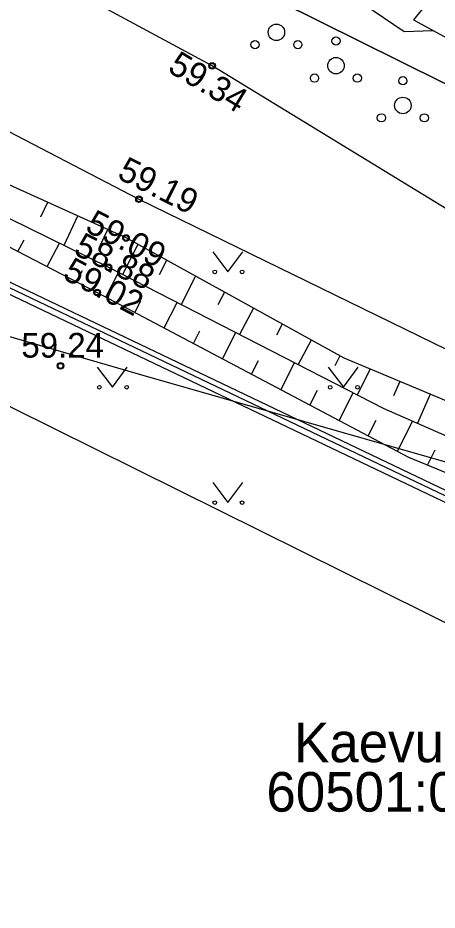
# Model space of a CAD drawing. Extents: x 634492 to 636012, y 6467244 to 6469078.
# Drawn here: x 635025.27 to 635037.99, y 6468109.92 to 6468136.99 of the extents above; entities that cross this region are included whole.
import ezdxf

# ---------------------------------------------------------------- set-up
doc = ezdxf.new("R2010")
doc.units = 0
for name, color, linetype in [('HALJASTUS', 7, 'Continuous'), ('HOONE', 7, 'Continuous'), ('KORGUS-EH2000', 7, 'Continuous'), ('KPKAABEL', 7, 'Continuous'), ('KTRASS', 7, 'Continuous'), ('MOOTMPUNKT', 7, 'Continuous'), ('MOOTPIIR', 7, 'Continuous'), ('MPKAABEL', 7, 'Continuous'), ('PIIR', 7, 'Continuous'), ('PUU', 7, 'Continuous'), ('RELJEEF', 7, 'Continuous'), ('TEE', 7, 'Continuous'), ('VEEKOGU', 7, 'Continuous')]:
    doc.layers.add(name, color=color, linetype=linetype)

msp = doc.modelspace()

# ---------------------------------------------------------------- linework, layer by layer
at = {"layer": 'HALJASTUS'}
for p, q in [((635031.185, 6468129.891), (635031.648, 6468129.284)), ((635031.648, 6468129.284), (635032.094, 6468129.891)), ((635027.685, 6468126.391), (635028.148, 6468125.784)), ((635028.148, 6468125.784), (635028.594, 6468126.391)), ((635034.685, 6468126.391), (635035.148, 6468125.784)), ((635035.148, 6468125.784), (635035.594, 6468126.391)), ((635031.185, 6468122.891), (635031.648, 6468122.284)), ((635031.648, 6468122.284), (635032.094, 6468122.891))]:
    msp.add_line(p, q, dxfattribs=at)
for centre in [(635031.247, 6468129.284), (635032.076, 6468129.284), (635027.747, 6468125.784), (635028.576, 6468125.784), (635034.747, 6468125.784), (635035.576, 6468125.784), (635031.247, 6468122.284), (635032.076, 6468122.284)]:
    msp.add_circle(centre, 0.055, dxfattribs=at)
at = {"layer": 'HOONE'}
for points in [[(635052.414, 6468142.769), (635047.127, 6468147.531), (635042.914, 6468142.779), (635042.941, 6468142.728), (635040.078, 6468139.932), (635039.854, 6468140.127), (635039.779, 6468140.004), (635037.272, 6468136.926), (635044.038, 6468133.253), (635052.414, 6468142.769)], [(635037.699, 6468137.45), (635036.477, 6468138.378), (635035.773, 6468137.403), (635036.993, 6468136.575), (635037.866, 6468136.604)]]:
    msp.add_lwpolyline(points, dxfattribs=at)
at = {"layer": 'KORGUS-EH2000'}
for centre in [(635031.168, 6468135.534), (635028.949, 6468131.486), (635028.555, 6468130.312), (635028.022, 6468129.422), (635027.681, 6468128.658), (635026.569, 6468126.433)]:
    msp.add_circle(centre, 0.1, dxfattribs=at)
at = {"layer": 'KPKAABEL'}
for points in [[(635084.992, 6468098.574), (635084.685, 6468098.726), (635084.451, 6468099.08), (635084.787, 6468100.477), (635084.761, 6468101.318), (635084.446, 6468102.171), (635083.227, 6468102.994), (635078.048, 6468105.004), (635069.023, 6468108.832), (635064.165, 6468110.758), (635062.777, 6468111.393), (635058.239, 6468113.249), (635039.958, 6468121.47), (635020.212, 6468130.892), (635010.849, 6468135.749), (635006.854, 6468137.9), (635000.122, 6468141.071), (634998.629, 6468141.307), (634996.805, 6468142.537), (634997.06, 6468144.342), (634997.54, 6468147.57), (634999.71, 6468153.36), (635001.138, 6468156.16)], [(635085.071, 6468098.732), (635084.806, 6468098.863), (635084.64, 6468099.114), (635084.964, 6468100.459), (635084.936, 6468101.352), (635084.592, 6468102.285), (635083.309, 6468103.151), (635078.114, 6468105.167), (635069.09, 6468108.995), (635064.234, 6468110.92), (635062.847, 6468111.555), (635058.309, 6468113.411), (635040.032, 6468121.63), (635020.291, 6468131.05), (635010.931, 6468135.905), (635006.933, 6468138.058), (635000.211, 6468141.224), (634997.791, 6468141.679), (634997.204, 6468141.475), (634996.665, 6468140.041), (634995.813, 6468135.827), (634994.79, 6468130.479), (634993.736, 6468125.217)]]:
    msp.add_lwpolyline(points, dxfattribs=at)
at = {"layer": 'KTRASS'}
msp.add_lwpolyline([(635063.681, 6468125.514), (635063.51, 6468125.134), (635061.02, 6468120.125), (635059.203, 6468117.175), (635058.133, 6468115.215), (635056.777, 6468114.739), (635054.496, 6468115.016), (635052.817, 6468115.998), (635048.694, 6468118.77), (635038.825, 6468123.351), (635028.938, 6468126.184), (635017.881, 6468129.382), (635008.817, 6468131.751), (635003.119, 6468133.071), (634997.715, 6468134.895), (634993.461, 6468135.542), (634991.362, 6468134.805), (634989.514, 6468133.218), (634988.515, 6468131.056), (634986.679, 6468124.878)], dxfattribs=at)
at = {"layer": 'MOOTMPUNKT'}
for centre in [(635031.168, 6468135.534), (635028.949, 6468131.486), (635028.555, 6468130.312), (635028.022, 6468129.422), (635027.681, 6468128.658), (635026.569, 6468126.433)]:
    msp.add_circle(centre, 0.075, dxfattribs=at)
at = {"layer": 'MOOTPIIR'}
msp.add_lwpolyline([(635166.628, 6468058.637), (635140.298, 6468070.91), (635122.186, 6468078.569), (635103.295, 6468086.257), (635063.957, 6468105.888), (635018.857, 6468128.259), (635008.638, 6468129.582), (634989.361, 6468123.935), (634953.076, 6468136.692), (634935.419, 6468170.311), (634907.957, 6468188.325), (634892.774, 6468198.47), (634868.726, 6468211.546), (634863.84, 6468216.503), (634790.603, 6468257.391), (634766.581, 6468265.828), (634748.631, 6468268.756), (634730.828, 6468272.911)], dxfattribs=at)
at = {"layer": 'MPKAABEL'}
msp.add_lwpolyline([(635064.542, 6468110.97), (635064.297, 6468111.067), (635062.911, 6468111.702), (635058.372, 6468113.558), (635040.099, 6468121.775), (635020.362, 6468131.193), (635015.475, 6468133.728)], dxfattribs=at)
at = {"layer": 'PIIR'}
for points in [[(635003.89, 6468170.07), (635017.37, 6468198.73), (635015.55, 6468212.67), (635015.03, 6468219.47), (635016.31, 6468226.44), (635018.18, 6468225.9), (635019.93, 6468225.4), (635074.96, 6468209.63), (635062.87, 6468182.63), (635055.58, 6468166.17), (635047.43, 6468147.65), (635053.77, 6468141.23), (635055.76, 6468134.83), (635051.84, 6468128.24), (634997.04, 6468155.43)], [(634997.04, 6468155.43), (635051.84, 6468128.24), (635080.32, 6468113.14), (635078.16, 6468105.95), (635047.11, 6467987.54), (635032.65, 6467991.52), (634950.38, 6468014.11), (634966.59, 6468068.8), (634968.83, 6468073.68), (634979.92, 6468104.42)]]:
    msp.add_lwpolyline(points, close=True, dxfattribs=at)
at = {"layer": 'PUU'}
for centre, radius in [((635033.117, 6468136.552), 0.25), ((635032.467, 6468136.177), 0.125), ((635033.767, 6468136.177), 0.125), ((635034.923, 6468136.287), 0.125), ((635034.923, 6468135.537), 0.25), ((635034.273, 6468135.162), 0.125), ((635035.573, 6468135.162), 0.125), ((635036.952, 6468135.082), 0.125), ((635036.952, 6468134.332), 0.25), ((635036.302, 6468133.957), 0.125), ((635037.602, 6468133.957), 0.125)]:
    msp.add_circle(centre, radius, dxfattribs=at)
at = {"layer": 'RELJEEF'}
for p, q in [((635026.175, 6468131.389), (635025.966, 6468130.943)), ((635027.087, 6468130.976), (635026.668, 6468130.087)), ((635027.998, 6468130.564), (635027.775, 6468130.091)), ((635025.278, 6468129.903), (635025.462, 6468130.253)), ((635026.166, 6468129.443), (635026.538, 6468130.151)), ((635028.909, 6468130.117), (635028.446, 6468129.204)), ((635029.786, 6468129.634), (635029.563, 6468129.195)), ((635027.055, 6468128.982), (635027.234, 6468129.325)), ((635027.942, 6468128.52), (635028.329, 6468129.264)), ((635030.663, 6468129.15), (635030.225, 6468128.292)), ((635031.54, 6468128.667), (635031.345, 6468128.286)), ((635028.826, 6468128.052), (635029.008, 6468128.402)), ((635029.714, 6468127.582), (635030.104, 6468128.354)), ((635032.42, 6468128.182), (635031.998, 6468127.383)), ((635033.296, 6468127.699), (635033.118, 6468127.362)), ((635030.598, 6468127.114), (635030.792, 6468127.497)), ((635031.482, 6468126.646), (635031.883, 6468127.442)), ((635034.172, 6468127.217), (635033.778, 6468126.47)), ((635032.366, 6468126.178), (635032.578, 6468126.598)), ((635033.249, 6468125.711), (635033.664, 6468126.529)), ((635035.045, 6468126.736), (635034.89, 6468126.434)), ((635035.963, 6468126.335), (635035.562, 6468125.555)), ((635036.862, 6468125.958), (635036.672, 6468125.527)), ((635034.133, 6468125.243), (635034.361, 6468125.693)), ((635035.017, 6468124.775), (635035.444, 6468125.616)), ((635037.784, 6468125.572), (635037.397, 6468124.691)), ((635035.902, 6468124.306), (635036.145, 6468124.788)), ((635036.786, 6468123.839), (635037.249, 6468124.755)), ((635037.697, 6468123.424), (635037.93, 6468123.886))]:
    msp.add_line(p, q, dxfattribs=at)
msp.add_lwpolyline([(635015.949, 6468135.699), (635021.409, 6468132.67), (635028.022, 6468129.422), (635036.38, 6468125.136), (635043.033, 6468122.222), (635048.196, 6468120.41), (635049.072, 6468119.993), (635057.241, 6468115.777)], dxfattribs=at)
at = {"layer": 'TEE'}
for points in [[(635177.448, 6468064.169), (635155.92, 6468074.102), (635134.072, 6468084.667), (635123.747, 6468089.24), (635113.206, 6468094.678), (635092.516, 6468105.171), (635072.118, 6468115.116), (635050.752, 6468125.603), (635043.107, 6468129.126), (635038.285, 6468131.19), (635031.168, 6468135.534), (635014.842, 6468144.327), (635015.087, 6468144.877), (635008.348, 6468148.221), (635000.045, 6468152.487), (634995.354, 6468154.924), (634994.388, 6468155.832), (634997.458, 6468165.408)], [(634984.682, 6468125.58), (634988.768, 6468138.955), (634991.508, 6468147.246), (634992.061, 6468148.739), (634992.345, 6468149.099), (634992.592, 6468149.18), (634993.002, 6468149.082), (634993.6, 6468148.867), (634994.782, 6468148.362), (634997.266, 6468147.139), (635012.468, 6468139.466), (635013.184, 6468139.158), (635013.624, 6468139.465), (635028.949, 6468131.486), (635048.888, 6468121.755), (635062.084, 6468115.22)]]:
    msp.add_lwpolyline(points, dxfattribs=at)
at = {"layer": 'VEEKOGU'}
msp.add_lwpolyline([(635056.879, 6468114.813), (635057.701, 6468114.549), (635058.274, 6468114.636), (635058.603, 6468114.913), (635058.754, 6468115.419), (635058.637, 6468115.858), (635058.252, 6468116.36), (635057.538, 6468116.926), (635048.511, 6468121.082), (635042.684, 6468123.518), (635035.168, 6468126.668), (635028.555, 6468130.312), (635021.784, 6468133.376), (635016.454, 6468136.688), (635015.244, 6468136.629), (635014.598, 6468136.128), (635014.891, 6468135.023), (635018.405, 6468133.463), (635027.681, 6468128.658), (635037.125, 6468123.659), (635047.648, 6468119.33), (635056.879, 6468114.813)], dxfattribs=at)

# ---------------------------------------------------------------- texts
at = {"layer": 'KORGUS-EH2000'}
for s, rotation, p in [('59.34', 328.9571, (635029.784, 6468135.377)), ('59.19', 333.1916, (635028.254, 6468132.137)), ('59.09', 332.5827, (635027.281, 6468130.534)), ('58.88', 333.2617, (635026.93, 6468129.838)), ('59.02', 332.1231, (635026.597, 6468129.095))]:
    msp.add_text(s, height=0.75, rotation=rotation, dxfattribs=at).set_placement(p)
msp.add_text('59.24', height=0.75, dxfattribs=at).set_placement((635025.38, 6468126.683))
at = {"layer": 'PIIR'}
for s, p in [('Kaevu tee 1', (635033.652, 6468114.412)), ('60501:004:0079', (635032.813, 6468112.912))]:
    msp.add_text(s, height=1.2, dxfattribs=at).set_placement(p)

doc.saveas('drawing.dxf')
